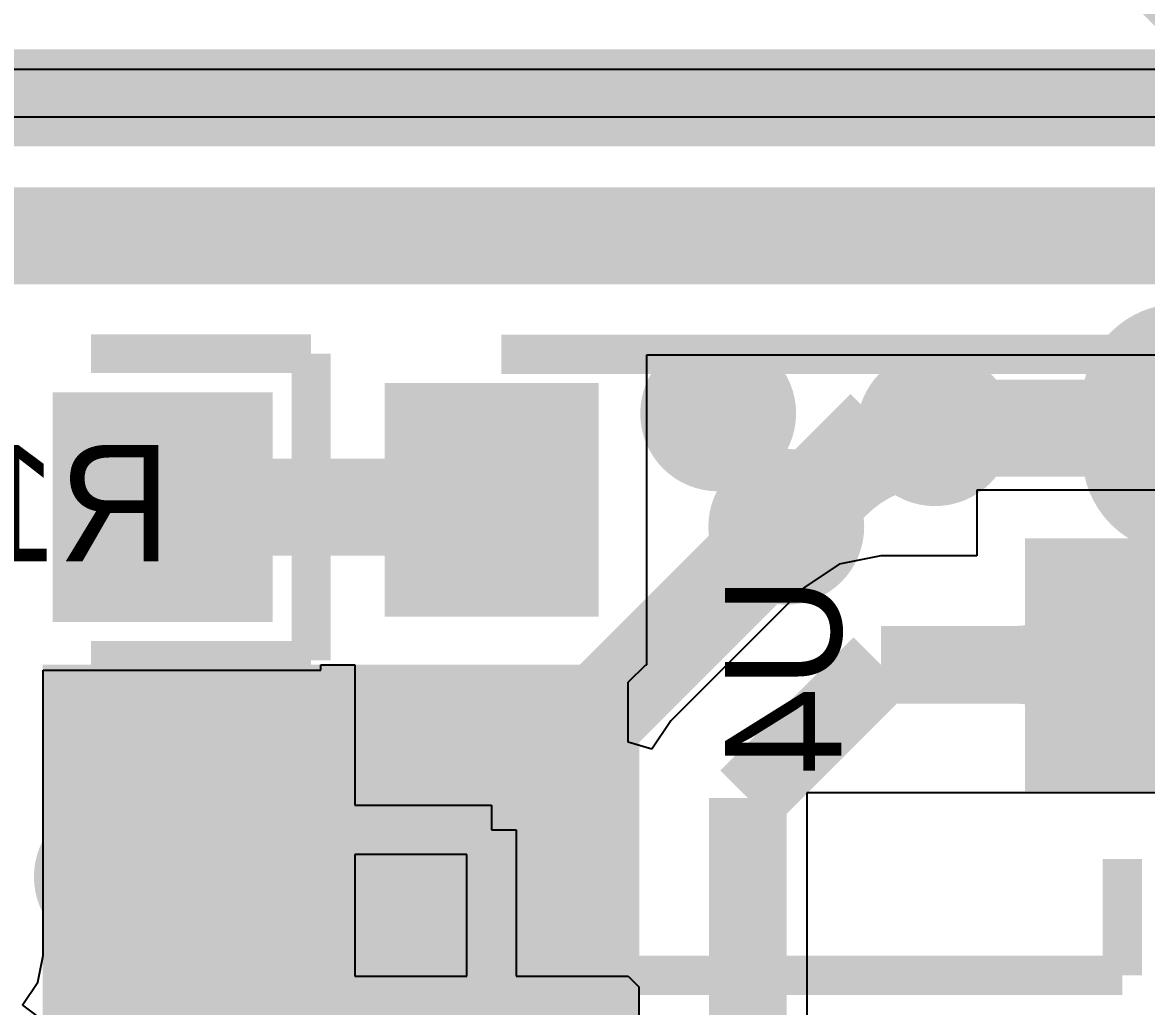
# Model space of a CAD drawing. Extents: x 81 to 196, y 150 to 213.
# Drawn here: x 136.25 to 142.04, y 201.23 to 206.3 of the extents above; entities that cross this region are included whole.
import ezdxf

# ---------------------------------------------------------------- set-up
doc = ezdxf.new("R2010")
doc.units = 0
doc.header["$MEASUREMENT"] = 0
for name, color, linetype in [('BOTTOMLAYER', 5, 'CONTINUOUS'), ('BOTTOMOVERLAY', 54, 'CONTINUOUS'), ('BOTTOMPASTE', 16, 'CONTINUOUS'), ('BOTTOMSOLDER', 6, 'CONTINUOUS'), ('MULTILAYER', 9, 'CONTINUOUS'), ('TOPLAYER', 1, 'CONTINUOUS')]:
    doc.layers.add(name, color=color, linetype=linetype)

msp = doc.modelspace()

# ---------------------------------------------------------------- linework, layer by layer
at = {"layer": 'BOTTOMLAYER'}
for p, q in [((121.584024, 206.056682), (145.832924, 206.056682)), ((142.478374, 205.80858), (135.747374, 205.80858)), ((139.469388, 202.986912), (139.469388, 204.585072)), ((139.469388, 204.585072), (142.224976, 204.585072)), ((142.32382, 203.887024), (141.16936, 203.887024)), ((141.16936, 203.887024), (141.16936, 203.5478)), ((140.674974, 203.5478), (140.460377, 203.505115)), ((141.16936, 203.5478), (140.674974, 203.5478)), ((140.460377, 203.505115), (140.278447, 203.383553)), ((140.278447, 203.383553), (139.592647, 202.697753)), ((136.358231, 201.488426), (136.358231, 202.959828)), ((136.358231, 202.959828), (137.789572, 202.959828)), ((137.789572, 202.959828), (137.789572, 202.986909)), ((137.789572, 202.986909), (137.869392, 202.986909)), ((137.869392, 202.986909), (137.869392, 202.986907)), ((137.869392, 202.986907), (137.965388, 202.986909)), ((137.965388, 202.986909), (137.965388, 202.891138)), ((139.373392, 202.897107), (139.463196, 202.986912)), ((139.463196, 202.986912), (139.469388, 202.986912)), ((137.965388, 202.891138), (137.965391, 202.891138)), ((137.965391, 202.891138), (137.965391, 202.264142)), ((139.373389, 202.891138), (139.373392, 202.891138)), ((139.373389, 202.588363), (139.373389, 202.891138)), ((139.373392, 202.891138), (139.373392, 202.897107)), ((139.592647, 202.697753), (139.49492, 202.551495)), ((139.49492, 202.551495), (139.373389, 202.588363)), ((142.681574, 202.326626), (140.293974, 202.326626)), ((140.293974, 202.326626), (140.293974, 200.650226)), ((137.965391, 202.264142), (138.66939, 202.264142)), ((138.66939, 202.264142), (138.66939, 202.137142)), ((138.66939, 202.137142), (138.79639, 202.137142)), ((138.79639, 202.137142), (138.79639, 201.383143)), ((138.54239, 202.010142), (137.965391, 202.010142)), ((137.965391, 202.010142), (137.965391, 201.383143)), ((138.54239, 201.383143), (138.54239, 202.010142)), ((136.331066, 201.351863), (136.358231, 201.488426)), ((137.965391, 201.383143), (138.54239, 201.383143)), ((138.79639, 201.383143), (139.338594, 201.383143)), ((139.338594, 201.383143), (139.338596, 201.38314)), ((139.338596, 201.38314), (139.338596, 201.383143)), ((139.338596, 201.383143), (139.373387, 201.38314)), ((139.373387, 201.38314), (139.4284, 201.328129)), ((136.25371, 201.236092), (136.331066, 201.351863)), ((139.4284, 201.328129), (139.4284, 200.782616)), ((136.253642, 201.233938), (136.25371, 201.236092)), ((136.322283, 201.181269), (136.253642, 201.233938))]:
    msp.add_line(p, q, dxfattribs=at)
for points, const_width in [([(142.960974, 205.908026), (131.149974, 205.908026)], 0.499999), ([(142.478374, 205.196826), (135.747374, 205.196826)], 0.499999), ([(138.66939, 202.180078), (140.695538, 204.206226)], 0.499999), ([(142.071974, 204.206226), (140.695538, 204.206226)], 0.499999), ([(138.632306, 203.799826), (136.974572, 203.799826)], 0.499999), ([(138.632306, 203.799826), (138.66939, 203.83691)], 0.254), ([(139.989174, 202.301226), (140.674974, 202.987026)], 0.399999), ([(141.969358, 202.987026), (140.674974, 202.987026)], 0.399999), ([(139.989174, 199.986626), (139.989174, 202.301226)], 0.399999), ([(138.66939, 202.137142), (138.66939, 202.180078)], 0.499999)]:
    msp.add_lwpolyline(points, dxfattribs=dict(at, const_width=const_width))
for points, const_width in [([(139.836774, 204.132426, 1), (139.836774, 204.432426, 1)], 0.299999), ([(140.954374, 204.056226, 1), (140.954374, 204.356226, 1)], 0.299999), ([(142.071974, 204.056226, 1), (142.071974, 204.356226, 1)], 0.299999), ([(140.954374, 204.031228, 1), (140.954374, 204.281225, 1)], 0.249999), ([(137.126602, 203.826857, 1), (137.126602, 204.076854, 1)], 0.249999), ([(137.126602, 203.826857, 1), (137.126602, 204.076854, 1)], 0.249999), ([(137.126602, 203.826857, 1), (137.126602, 204.076854, 1)], 0.249999), ([(137.126602, 203.826857, 1), (137.126602, 204.076854, 1)], 0.249999), ([(137.126602, 203.826857, 1), (137.126602, 204.076854, 1)], 0.249999), ([(137.126602, 203.826857, 1), (137.126602, 204.076854, 1)], 0.249999), ([(137.126602, 203.826857, 1), (137.126602, 204.076854, 1)], 0.249999), ([(138.527968, 203.803334, 1), (138.527968, 204.053331, 1)], 0.249999), ([(138.527968, 203.803334, 1), (138.527968, 204.053331, 1)], 0.249999), ([(138.527968, 203.803334, 1), (138.527968, 204.053331, 1)], 0.249999), ([(138.527968, 203.803334, 1), (138.527968, 204.053331, 1)], 0.249999), ([(138.527968, 203.803334, 1), (138.527968, 204.053331, 1)], 0.249999), ([(138.527968, 203.803334, 1), (138.527968, 204.053331, 1)], 0.249999), ([(138.527968, 203.803334, 1), (138.527968, 204.053331, 1)], 0.249999), ([(140.427156, 203.812849, 1), (140.427156, 204.062846, 1)], 0.249999), ([(137.493632, 203.674828, 1), (137.493632, 203.924824, 1)], 0.249999), ([(137.493632, 203.674828, 1), (137.493632, 203.924824, 1)], 0.249999), ([(137.493632, 203.674828, 1), (137.493632, 203.924824, 1)], 0.249999), ([(137.493632, 203.674828, 1), (137.493632, 203.924824, 1)], 0.249999), ([(137.493632, 203.674828, 1), (137.493632, 203.924824, 1)], 0.249999), ([(137.493632, 203.674828, 1), (137.493632, 203.924824, 1)], 0.249999), ([(137.493632, 203.674828, 1), (137.493632, 203.924824, 1)], 0.249999), ([(137.493632, 203.674828, 1), (137.493632, 203.924824, 1)], 0.249999), ([(137.493632, 203.674828, 1), (137.493632, 203.924824, 1)], 0.249999), ([(137.493632, 203.674828, 1), (137.493632, 203.924824, 1)], 0.249999), ([(137.493632, 203.674828, 1), (137.493632, 203.924824, 1)], 0.249999), ([(137.493632, 203.674828, 1), (137.493632, 203.924824, 1)], 0.249999), ([(137.493632, 203.674828, 1), (137.493632, 203.924824, 1)], 0.249999), ([(137.493632, 203.674828, 1), (137.493632, 203.924824, 1)], 0.249999), ([(138.155368, 203.674828, 1), (138.155368, 203.924824, 1)], 0.249999), ([(138.155368, 203.674828, 1), (138.155368, 203.924824, 1)], 0.249999), ([(138.155368, 203.674828, 1), (138.155368, 203.924824, 1)], 0.249999), ([(138.155368, 203.674828, 1), (138.155368, 203.924824, 1)], 0.249999), ([(138.155368, 203.674828, 1), (138.155368, 203.924824, 1)], 0.249999), ([(138.155368, 203.674828, 1), (138.155368, 203.924824, 1)], 0.249999), ([(138.155368, 203.674828, 1), (138.155368, 203.924824, 1)], 0.249999), ([(138.21773, 203.674828, 1), (138.21773, 203.924824, 1)], 0.249999), ([(138.21773, 203.674828, 1), (138.21773, 203.924824, 1)], 0.249999), ([(138.21773, 203.674828, 1), (138.21773, 203.924824, 1)], 0.249999), ([(138.21773, 203.674828, 1), (138.21773, 203.924824, 1)], 0.249999), ([(138.21773, 203.674828, 1), (138.21773, 203.924824, 1)], 0.249999), ([(138.21773, 203.674828, 1), (138.21773, 203.924824, 1)], 0.249999), ([(138.21773, 203.674828, 1), (138.21773, 203.924824, 1)], 0.249999), ([(140.187538, 203.548226, 1), (140.187538, 203.848226, 1)], 0.299999), ([(137.126602, 203.522798, 1), (137.126602, 203.772795, 1)], 0.249999), ([(137.126602, 203.522798, 1), (137.126602, 203.772795, 1)], 0.249999), ([(137.126602, 203.522798, 1), (137.126602, 203.772795, 1)], 0.249999), ([(137.126602, 203.522798, 1), (137.126602, 203.772795, 1)], 0.249999), ([(137.126602, 203.522798, 1), (137.126602, 203.772795, 1)], 0.249999), ([(137.126602, 203.522798, 1), (137.126602, 203.772795, 1)], 0.249999), ([(137.126602, 203.522798, 1), (137.126602, 203.772795, 1)], 0.249999), ([(138.52797, 203.520492, 1), (138.52797, 203.770489, 1)], 0.249999), ([(138.52797, 203.520492, 1), (138.52797, 203.770489, 1)], 0.249999), ([(138.52797, 203.520492, 1), (138.52797, 203.770489, 1)], 0.249999), ([(138.52797, 203.520492, 1), (138.52797, 203.770489, 1)], 0.249999), ([(138.52797, 203.520492, 1), (138.52797, 203.770489, 1)], 0.249999), ([(138.52797, 203.520492, 1), (138.52797, 203.770489, 1)], 0.249999), ([(138.52797, 203.520492, 1), (138.52797, 203.770489, 1)], 0.249999), ([(141.792582, 203.063803, 1), (141.792582, 203.263802, 1)], 0.2), ([(141.792582, 203.063803, 1), (141.792582, 203.263802, 1)], 0.2), ([(141.792582, 203.063803, 1), (141.792582, 203.263802, 1)], 0.2), ([(141.792582, 203.063803, 1), (141.792582, 203.263802, 1)], 0.2), ([(141.792582, 203.063803, 1), (141.792582, 203.263802, 1)], 0.2), ([(141.792582, 203.063803, 1), (141.792582, 203.263802, 1)], 0.2), ([(141.792582, 203.063803, 1), (141.792582, 203.263802, 1)], 0.2), ([(141.365806, 202.887026, 1), (141.365806, 203.087026, 1)], 0.2), ([(141.365806, 202.887026, 1), (141.365806, 203.087026, 1)], 0.2), ([(141.365806, 202.887026, 1), (141.365806, 203.087026, 1)], 0.2), ([(141.365806, 202.887026, 1), (141.365806, 203.087026, 1)], 0.2), ([(141.365806, 202.887026, 1), (141.365806, 203.087026, 1)], 0.2), ([(141.365806, 202.887026, 1), (141.365806, 203.087026, 1)], 0.2), ([(141.365806, 202.887026, 1), (141.365806, 203.087026, 1)], 0.2), ([(141.365806, 202.887026, 1), (141.365806, 203.087026, 1)], 0.2), ([(141.365806, 202.887026, 1), (141.365806, 203.087026, 1)], 0.2), ([(141.365806, 202.887026, 1), (141.365806, 203.087026, 1)], 0.2), ([(141.365806, 202.887026, 1), (141.365806, 203.087026, 1)], 0.2), ([(141.365806, 202.887026, 1), (141.365806, 203.087026, 1)], 0.2), ([(141.365806, 202.887026, 1), (141.365806, 203.087026, 1)], 0.2), ([(141.365806, 202.887026, 1), (141.365806, 203.087026, 1)], 0.2), ([(141.792582, 202.71025, 1), (141.792582, 202.910249, 1)], 0.2), ([(141.792582, 202.71025, 1), (141.792582, 202.910249, 1)], 0.2), ([(141.792582, 202.71025, 1), (141.792582, 202.910249, 1)], 0.2), ([(141.792582, 202.71025, 1), (141.792582, 202.910249, 1)], 0.2), ([(141.792582, 202.71025, 1), (141.792582, 202.910249, 1)], 0.2), ([(141.792582, 202.71025, 1), (141.792582, 202.910249, 1)], 0.2), ([(141.792582, 202.71025, 1), (141.792582, 202.910249, 1)], 0.2), ([(137.626974, 202.430626, 1), (137.626974, 202.730626, 1)], 0.299999), ([(139.022869, 202.408559, 1), (139.022869, 202.658556, 1)], 0.249999), ([(139.005816, 202.391505, 1), (139.005816, 202.641502, 1)], 0.249999), ([(138.66939, 202.262143, 1), (138.66939, 202.51214, 1)], 0.249999), ([(138.86939, 202.062143, 1), (138.86939, 202.31214, 1)], 0.249999), ([(136.712574, 201.744826, 1), (136.712574, 202.044826, 1)], 0.299999), ([(137.677774, 201.363826, 1), (137.677774, 201.663826, 1)], 0.299999)]:
    msp.add_lwpolyline(points, format="xyb", close=True, dxfattribs=dict(at, const_width=const_width))
for points, const_width in [([(140.427156, 203.937847, -0.198912), (140.954374, 204.156226)], 0.499999), ([(137.493632, 203.799826, -0.198912), (137.126602, 203.951855)], 0.499999), ([(137.493632, 203.799826, -0.198912), (137.126602, 203.951855)], 0.499999), ([(137.493632, 203.799826, -0.198912), (137.126602, 203.951855)], 0.499999), ([(137.493632, 203.799826, -0.198912), (137.126602, 203.951855)], 0.499999), ([(137.493632, 203.799826, -0.198912), (137.126602, 203.951855)], 0.499999), ([(137.493632, 203.799826, -0.198912), (137.126602, 203.951855)], 0.499999), ([(137.493632, 203.799826, -0.198912), (137.126602, 203.951855)], 0.499999), ([(138.527968, 203.928332, -0.198912), (138.21773, 203.799826)], 0.499999), ([(138.527968, 203.928332, -0.198912), (138.21773, 203.799826)], 0.499999), ([(138.527968, 203.928332, -0.198912), (138.21773, 203.799826)], 0.499999), ([(138.527968, 203.928332, -0.198912), (138.21773, 203.799826)], 0.499999), ([(138.527968, 203.928332, -0.198912), (138.21773, 203.799826)], 0.499999), ([(138.527968, 203.928332, -0.198912), (138.21773, 203.799826)], 0.499999), ([(138.527968, 203.928332, -0.198912), (138.21773, 203.799826)], 0.499999), ([(137.126602, 203.647797, -0.198912), (137.493632, 203.799826)], 0.499999), ([(137.126602, 203.647797, -0.198912), (137.493632, 203.799826)], 0.499999), ([(137.126602, 203.647797, -0.198912), (137.493632, 203.799826)], 0.499999), ([(137.126602, 203.647797, -0.198912), (137.493632, 203.799826)], 0.499999), ([(137.126602, 203.647797, -0.198912), (137.493632, 203.799826)], 0.499999), ([(137.126602, 203.647797, -0.198912), (137.493632, 203.799826)], 0.499999), ([(137.126602, 203.647797, -0.198912), (137.493632, 203.799826)], 0.499999), ([(138.155368, 203.799826, -0.198912), (138.52797, 203.645491)], 0.499999), ([(138.155368, 203.799826, -0.198912), (138.52797, 203.645491)], 0.499999), ([(138.155368, 203.799826, -0.198912), (138.52797, 203.645491)], 0.499999), ([(138.155368, 203.799826, -0.198912), (138.52797, 203.645491)], 0.499999), ([(138.155368, 203.799826, -0.198912), (138.52797, 203.645491)], 0.499999), ([(138.155368, 203.799826, -0.198912), (138.52797, 203.645491)], 0.499999), ([(138.155368, 203.799826, -0.198912), (138.52797, 203.645491)], 0.499999), ([(141.792582, 203.163802, -0.198912), (141.365806, 202.987026)], 0.399999), ([(141.792582, 203.163802, -0.198912), (141.365806, 202.987026)], 0.399999), ([(141.792582, 203.163802, -0.198912), (141.365806, 202.987026)], 0.399999), ([(141.792582, 203.163802, -0.198912), (141.365806, 202.987026)], 0.399999), ([(141.792582, 203.163802, -0.198912), (141.365806, 202.987026)], 0.399999), ([(141.792582, 203.163802, -0.198912), (141.365806, 202.987026)], 0.399999), ([(141.792582, 203.163802, -0.198912), (141.365806, 202.987026)], 0.399999), ([(141.365806, 202.987026, -0.198912), (141.792582, 202.81025)], 0.399999), ([(141.365806, 202.987026, -0.198912), (141.792582, 202.81025)], 0.399999), ([(141.365806, 202.987026, -0.198912), (141.792582, 202.81025)], 0.399999), ([(141.365806, 202.987026, -0.198912), (141.792582, 202.81025)], 0.399999), ([(141.365806, 202.987026, -0.198912), (141.792582, 202.81025)], 0.399999), ([(141.365806, 202.987026, -0.198912), (141.792582, 202.81025)], 0.399999), ([(141.365806, 202.987026, -0.198912), (141.792582, 202.81025)], 0.399999), ([(139.022869, 202.533557, -0.198912), (138.66939, 202.387141)], 0.499999), ([(138.86939, 202.187142, -0.198912), (139.005816, 202.516504)], 0.499999)]:
    msp.add_lwpolyline(points, format="xyb", dxfattribs=dict(at, const_width=const_width))
for points in [[(139.119389, 203.336911), (139.119389, 204.336909), (138.219391, 203.336911), (138.219391, 204.336909)], [(137.439573, 204.289825), (136.509572, 204.289825), (137.439573, 203.309827), (136.509572, 203.309827)], [(142.419357, 202.437027), (142.419357, 203.537025), (141.519359, 202.437027), (141.519359, 203.537025)], [(139.430374, 201.013466), (139.430374, 202.987026), (136.356974, 201.013466), (136.356974, 202.987026)], [(139.119389, 201.637143), (139.119389, 202.637141), (138.219391, 201.637143), (138.219391, 202.637141)]]:
    msp.add_solid(points, dxfattribs=at)
at = {"layer": 'BOTTOMOVERLAY'}
for points, const_width in [([(137.739572, 204.589827), (136.604573, 204.589827)], 0.2), ([(137.739572, 203.009825), (137.739572, 204.589827)], 0.2), ([(141.91932, 204.586972), (138.719428, 204.586972)], 0.2032), ([(141.91932, 203.987024), (141.91932, 204.586972)], 0.2032), ([(137.739572, 203.009825), (136.604573, 203.009825)], 0.2), ([(141.91932, 201.38708), (141.91932, 201.987028)], 0.2032), ([(141.91932, 201.38708), (138.719428, 201.38708)], 0.2032)]:
    msp.add_lwpolyline(points, dxfattribs=dict(at, const_width=const_width))
at = {"layer": 'BOTTOMPASTE'}
for points in [[(139.119389, 203.336911), (139.119389, 204.336909), (138.219391, 203.336911), (138.219391, 204.336909)], [(137.439573, 204.289825), (136.509572, 204.289825), (137.439573, 203.309827), (136.509572, 203.309827)], [(142.419357, 202.437027), (142.419357, 203.537025), (141.519359, 202.437027), (141.519359, 203.537025)], [(139.119389, 201.637143), (139.119389, 202.637141), (138.219391, 201.637143), (138.219391, 202.637141)]]:
    msp.add_solid(points, dxfattribs=at)
at = {"layer": 'BOTTOMSOLDER'}
for points, const_width in [([(139.836774, 204.081626, 1), (139.836774, 204.483226, 1)], 0.401599), ([(140.954374, 204.005426, 1), (140.954374, 204.407026, 1)], 0.401599), ([(142.071974, 204.005426, 1), (142.071974, 204.407026, 1)], 0.401599), ([(140.187538, 203.497426, 1), (140.187538, 203.899026, 1)], 0.401599), ([(137.626974, 202.379826, 1), (137.626974, 202.781426, 1)], 0.401599), ([(136.712574, 201.694026, 1), (136.712574, 202.095626, 1)], 0.401599), ([(137.677774, 201.313026, 1), (137.677774, 201.714626, 1)], 0.401599), ([(135.359453, 199.667627, 1), (135.359453, 200.769225, 1)], 1.101598)]:
    msp.add_lwpolyline(points, format="xyb", close=True, dxfattribs=dict(at, const_width=const_width))
at = {"layer": 'BOTTOMSOLDER', "const_width": 2.203196}
msp.add_lwpolyline([(135.359453, 200.218426), (133.859456, 200.218426)], dxfattribs=at)
at = {"layer": 'BOTTOMSOLDER'}
for points in [[(139.220989, 203.235311), (139.220989, 204.438509), (138.117791, 203.235311), (138.117791, 204.438509)], [(137.541173, 204.391425), (136.407972, 204.391425), (137.541173, 203.208227), (136.407972, 203.208227)], [(142.520957, 202.335427), (142.520957, 203.638625), (141.417759, 202.335427), (141.417759, 203.638625)], [(139.220989, 201.535543), (139.220989, 202.738741), (138.117791, 201.535543), (138.117791, 202.738741)]]:
    msp.add_solid(points, dxfattribs=at)
at = {"layer": 'MULTILAYER', "const_width": 0.299999}
msp.add_lwpolyline([(142.071974, 204.056226, 1), (142.071974, 204.356226, 1)], format="xyb", close=True, dxfattribs=at)
at = {"layer": 'TOPLAYER', "const_width": 1.000001}
msp.add_lwpolyline([(142.833974, 206.238226), (142.148174, 206.924026)], dxfattribs=at)
for points in [[(142.833974, 205.563013, -0.198912), (142.213396, 204.064804)], [(142.213396, 204.347648, -0.198912), (142.833974, 202.849439)]]:
    msp.add_lwpolyline(points, format="xyb", dxfattribs=at)
at = {"layer": 'TOPLAYER'}
for points, const_width in [([(142.213396, 204.097649, 1), (142.213396, 204.597648, 1)], 0.499999), ([(142.213396, 203.814804, 1), (142.213396, 204.314803, 1)], 0.499999), ([(142.071974, 204.056226, 1), (142.071974, 204.356226, 1)], 0.299999)]:
    msp.add_lwpolyline(points, format="xyb", close=True, dxfattribs=dict(at, const_width=const_width))

# ---------------------------------------------------------------- texts
at = {"layer": 'BOTTOMOVERLAY', "text_generation_flag": 2}
msp.add_text('R10', height=0.599999, dxfattribs=at).set_placement((137.017374, 203.520426))
msp.add_text('U4', height=0.599999, rotation=90, dxfattribs=at).set_placement((140.471774, 203.444226))

doc.saveas('drawing.dxf')
